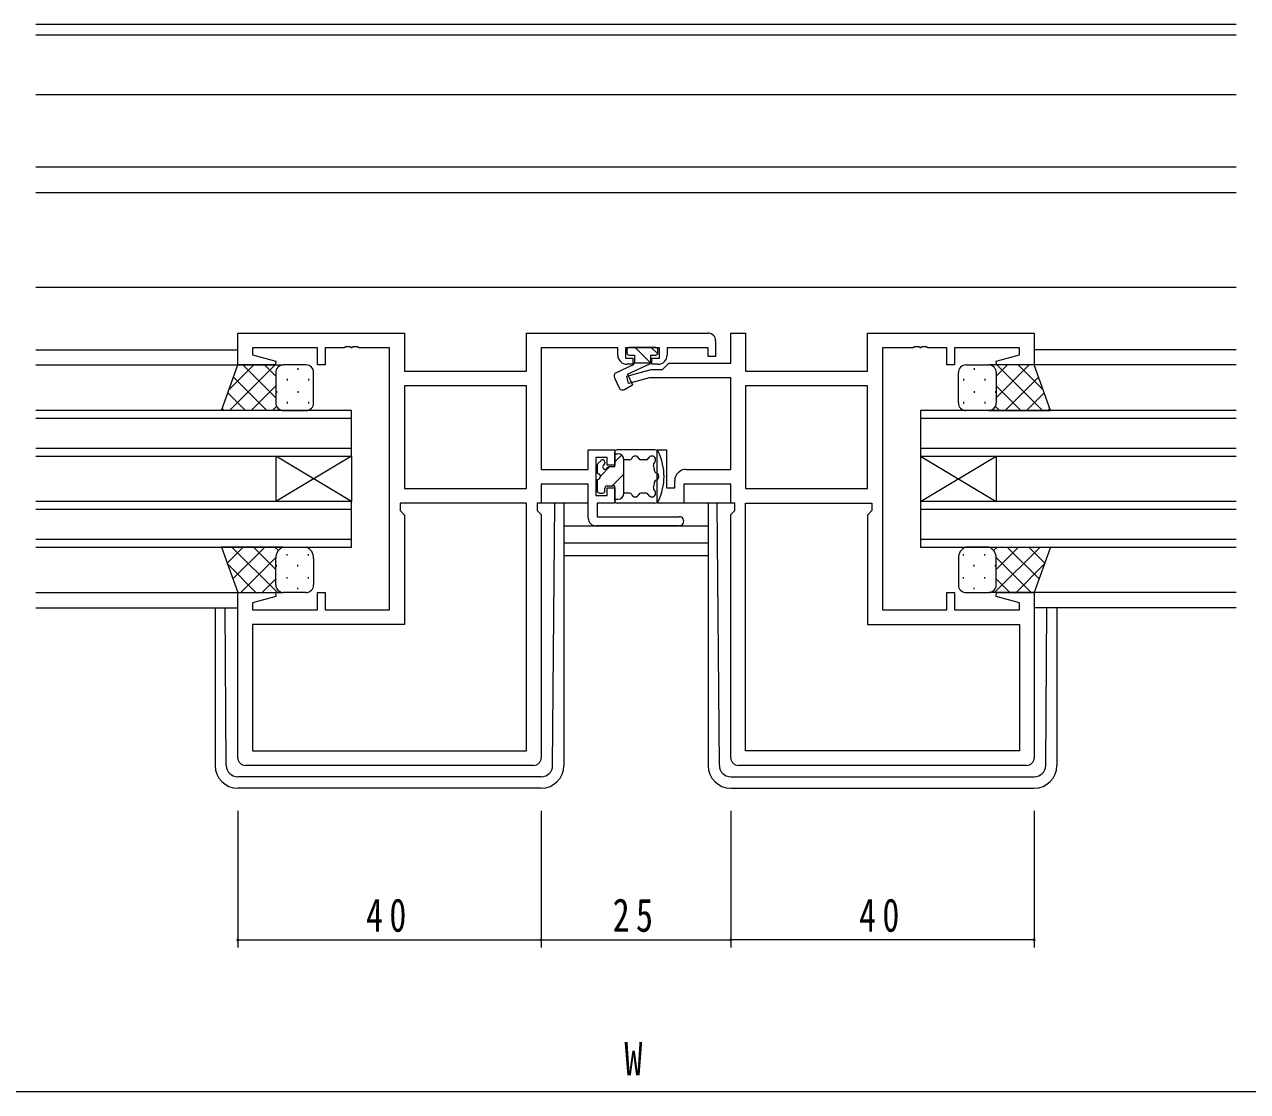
# Model space of a CAD drawing. Units: millimetres, scale not verified. Extents: x -567 to 567, y -403 to 403.
# Drawn here: x 61.6 to 222.9, y -63.6 to 77.1 of the extents above; entities that cross this region are included whole.
import ezdxf
from ezdxf.enums import TextEntityAlignment as Align

# ---------------------------------------------------------------- set-up
doc = ezdxf.new("R2010")
doc.units = ezdxf.units.MM
doc.header["$LTSCALE"] = 2
for name, color, linetype, lineweight in [('0-3_YKK_11', 7, 'Continuous', 18), ('0-4_YKK_12', 2, 'Continuous', 18), ('0-5_YKK_13', 4, 'Continuous', 18), ('0-6_YKK_D', 6, 'Continuous', 18)]:
    doc.layers.add(name, color=color, linetype=linetype, lineweight=lineweight)
doc.styles.add('ＭＳ ゴシック', font='')
doc.styles.get('ＭＳ ゴシック').set_extended_font_data('MS Gothic')

msp = doc.modelspace()

# ---------------------------------------------------------------- linework, layer by layer
at = {"layer": '0-3_YKK_11'}
for p, q in [((89.774, 32.213), (89.774, 36.413)), ((89.774, 36.413), (111.774, 36.413)), ((111.774, 36.413), (111.774, 31.413)), ((127.844, 36.413), (151.774, 36.413)), ((127.844, 31.413), (127.844, 36.413)), ((156.704, 36.413), (156.704, 31.413)), ((172.774, 31.413), (172.774, 36.413)), ((172.774, 36.413), (194.774, 36.413)), ((91.704, 34.483), (91.704, 33.565)), ((100.274, 34.483), (91.704, 34.483)), ((109.774, -0.057), (109.774, 34.483)), ((129.774, 34.483), (129.774, 18.443)), ((146.374, 34.483), (146.374, 33.513)), ((151.774, 34.483), (146.374, 34.483)), ((174.774, 34.483), (174.774, -0.057)), ((183.274, 34.483), (180.732, 34.483)), ((192.844, 34.483), (184.274, 34.483)), ((91.704, 33.565), (94.803, 32.735)), ((94.803, 32.735), (94.735, 32.213)), ((145.774, 31.613), (146.604, 32.443)), ((146.604, 32.443), (154.774, 32.443)), ((94.735, 32.213), (89.774, 32.213)), ((111.774, 31.413), (127.844, 31.413)), ((141.045, 30.746), (144.28, 31.613)), ((144.28, 31.613), (145.774, 31.613)), ((156.704, 31.413), (172.774, 31.413)), ((111.774, 29.483), (111.774, 15.943)), ((127.844, 29.483), (111.774, 29.483)), ((127.844, 29.483), (111.774, 29.483)), ((127.844, 15.943), (127.844, 29.483)), ((154.774, 30.513), (144.039, 30.513)), ((154.774, 18.443), (154.774, 30.513)), ((172.774, 29.483), (156.704, 29.483)), ((172.774, 29.483), (156.704, 29.483)), ((156.704, 29.483), (156.704, 15.943)), ((172.774, 15.943), (172.774, 29.483)), ((145.074, 14.013), (145.074, 21.013)), ((136.974, 20.013), (136.974, 15.013)), ((148.874, 18.443), (154.774, 18.443)), ((135.974, 16.513), (129.774, 16.513)), ((129.774, 16.513), (129.774, 14.013)), ((135.974, 12.013), (135.974, 16.513)), ((147.374, 16.013), (147.374, 16.943)), ((154.774, 16.513), (148.574, 16.513)), ((148.574, 16.513), (148.574, 14.013)), ((154.774, 14.013), (154.774, 16.513)), ((111.774, 15.943), (127.844, 15.943)), ((136.974, 15.013), (138.474, 15.013)), ((138.474, 16.013), (139.474, 16.013)), ((138.474, 15.013), (138.474, 16.013)), ((139.474, 16.013), (139.474, 14.013)), ((146.274, 16.013), (147.374, 16.013)), ((156.704, 15.943), (172.774, 15.943)), ((111.174, 14.013), (111.174, 13.013)), ((127.844, 14.013), (111.174, 14.013)), ((111.174, 13.013), (111.774, 12.413)), ((127.844, -18.657), (127.844, 14.013)), ((139.474, 14.013), (137.174, 14.013)), ((137.174, 14.013), (137.174, 12.213)), ((148.574, 14.013), (145.074, 14.013)), ((156.704, 14.013), (173.374, 14.013)), ((156.704, -18.657), (156.704, 14.013)), ((173.374, 13.013), (172.774, 12.413)), ((173.374, 14.013), (173.374, 13.013)), ((111.774, 12.413), (111.774, -1.987)), ((129.774, 12.483), (129.774, -19.587)), ((137.174, 12.213), (147.974, 12.213)), ((154.774, -19.587), (154.774, 12.483)), ((172.774, 12.413), (172.774, -1.987)), ((147.974, 11.013), (136.974, 11.013)), ((89.774, 2.213), (94.735, 2.213)), ((89.774, -19.587), (89.774, 2.213)), ((94.803, 1.69), (91.704, 0.86)), ((94.735, 2.213), (94.803, 1.69)), ((100.274, 2.213), (101.274, 2.213)), ((100.274, -0.057), (100.274, 2.213)), ((101.274, 2.213), (101.274, -0.057)), ((183.274, 2.213), (184.274, 2.213)), ((183.274, -0.057), (183.274, 2.213)), ((184.274, 2.213), (184.274, -0.057)), ((194.774, 2.213), (194.774, -19.587)), ((91.704, 0.86), (91.704, -0.057)), ((192.844, -0.057), (192.844, 0.86)), ((91.704, -0.057), (100.274, -0.057)), ((101.274, -0.057), (109.774, -0.057)), ((174.774, -0.057), (183.274, -0.057)), ((184.274, -0.057), (192.844, -0.057)), ((111.774, -1.987), (91.704, -1.987)), ((172.774, -1.987), (192.844, -1.987)), ((192.844, -1.987), (192.844, -18.657)), ((91.704, -18.657), (127.844, -18.657)), ((192.844, -18.657), (156.704, -18.657)), ((192.844, -18.657), (156.704, -18.657)), ((128.774, -20.587), (90.774, -20.587)), ((193.774, -20.587), (155.774, -20.587))]:
    msp.add_line(p, q, dxfattribs=at)
for points in [[(154.774, 32.443), (154.774, 36.413), (156.704, 36.413)], [(194.774, 36.413), (194.774, 32.213), (189.814, 32.213), (189.745, 32.735), (192.844, 33.565), (192.844, 34.483)], [(109.774, 34.483), (105.732, 34.483), (105.549, 34.603), (104.999, 34.603), (104.816, 34.483), (104.732, 34.483), (104.549, 34.603), (103.999, 34.603), (103.816, 34.483), (101.274, 34.483), (101.274, 32.213), (100.274, 32.213), (100.274, 34.483)], [(139.874, 33.513), (139.874, 34.483), (129.774, 34.483)], [(145.174, 32.313), (144.374, 32.313), (144.374, 33.113), (145.374, 33.113), (145.374, 34.483), (140.874, 34.483), (140.874, 33.113), (141.874, 33.113), (141.874, 32.313), (141.074, 32.313)], [(152.774, 35.413), (152.774, 33.313), (151.774, 33.313), (151.774, 34.483)], [(178.999, 34.603), (178.816, 34.483), (174.774, 34.483)], [(180.732, 34.483), (180.549, 34.603), (179.999, 34.603), (179.816, 34.483), (179.732, 34.483), (179.549, 34.603), (178.999, 34.603)], [(184.274, 34.483), (184.274, 32.213), (183.274, 32.213), (183.274, 34.483)], [(144.039, 30.513), (141.303, 29.78), (141.045, 30.746)], [(129.774, 18.443), (135.974, 18.443), (135.974, 21.013), (139.474, 21.013), (139.474, 19.013), (138.474, 19.013), (138.474, 20.013), (136.974, 20.013)], [(145.074, 21.013), (146.274, 21.013), (146.274, 16.013)], [(129.774, 14.013), (129.244, 14.013), (129.244, 13.013), (129.774, 12.483)], [(154.774, 12.483), (155.304, 13.013), (155.304, 14.013), (154.774, 14.013)], [(192.844, 0.86), (189.745, 1.69), (189.814, 2.213), (194.774, 2.213)], [(91.704, -1.987), (91.704, -18.657), (127.844, -18.657)]]:
    msp.add_lwpolyline(points, dxfattribs=at)
for centre, radius, start, end in [((151.774, 35.413), 1, 0.00001, 89.99999), ((141.074, 33.513), 1.2, 180.00001, 269.99999), ((145.174, 33.513), 1.2, 270.00001, 359.99999), ((148.874, 16.943), 1.5, 90.00001, 179.99999), ((136.974, 12.013), 1, 180.00001, 269.99999), ((147.974, 11.613), 0.6, 269.99999, 90.00001), ((90.774, -19.587), 1, 180.00001, 269.99999), ((128.774, -19.587), 1, 270.00001, 359.99999), ((155.774, -19.587), 1, 180.00001, 269.99999), ((193.774, -19.587), 1, 270.00001, 359.99999)]:
    msp.add_arc(centre, radius, start, end, dxfattribs=at)
at = {"layer": '0-4_YKK_12'}
for p, q in [((221.399, 77.113), (63.149, 77.113)), ((221.399, 75.713), (63.149, 75.713)), ((221.399, 67.813), (63.149, 67.813)), ((221.399, 58.313), (63.149, 58.313)), ((221.399, 54.913), (63.149, 54.913)), ((221.399, 42.413), (63.149, 42.413)), ((63.149, 34.213), (89.774, 34.213)), ((221.399, 34.213), (194.774, 34.213)), ((63.149, 32.213), (90.019, 32.213)), ((221.399, 32.213), (194.529, 32.213)), ((104.774, 26.213), (63.149, 26.213)), ((104.774, 20.213), (104.774, 26.213)), ((179.774, 26.213), (179.774, 20.213)), ((221.399, 26.213), (179.774, 26.213)), ((63.149, 25.213), (104.774, 25.213)), ((179.774, 25.213), (221.399, 25.213)), ((104.774, 21.213), (63.149, 21.213)), ((221.399, 21.213), (179.774, 21.213)), ((63.149, 20.213), (104.774, 20.213)), ((94.774, 20.213), (94.774, 14.213)), ((104.774, 20.213), (94.774, 14.213)), ((104.774, 14.213), (94.774, 20.213)), ((104.774, 20.213), (104.774, 14.213)), ((179.774, 20.213), (179.774, 14.213)), ((179.774, 20.213), (189.774, 14.213)), ((179.774, 14.213), (189.774, 20.213)), ((179.774, 20.213), (221.399, 20.213)), ((189.774, 20.213), (189.774, 14.213)), ((104.774, 14.213), (63.149, 14.213)), ((63.149, 13.213), (104.774, 13.213)), ((104.774, 8.213), (104.774, 14.213)), ((179.774, 14.213), (179.774, 8.213)), ((221.399, 14.213), (179.774, 14.213)), ((179.774, 13.213), (221.399, 13.213)), ((132.774, 11.013), (151.774, 11.013)), ((104.774, 9.213), (63.149, 9.213)), ((63.149, 8.213), (104.774, 8.213)), ((132.774, 8.743), (151.774, 8.743)), ((221.399, 9.213), (179.774, 9.213)), ((179.774, 8.213), (221.399, 8.213)), ((132.774, 7.113), (151.774, 7.113)), ((63.149, 2.213), (90.274, 2.213)), ((221.399, 2.213), (194.274, 2.213)), ((63.149, 0.213), (89.774, 0.213)), ((221.399, 0.213), (194.774, 0.213))]:
    msp.add_line(p, q, dxfattribs=at)
at = {"layer": '0-5_YKK_13'}
for p, q in [((141.074, 34.213), (141.074, 33.813)), ((144.874, 34.513), (141.374, 34.513)), ((142.17, 34.513), (144.17, 32.513)), ((144.291, 34.513), (145.136, 33.667)), ((145.174, 33.813), (145.174, 34.213)), ((141.174, 31.01), (144.174, 32.409)), ((141.374, 33.513), (142.074, 33.513)), ((142.074, 33.513), (142.074, 32.513)), ((142.074, 32.513), (144.174, 32.513)), ((144.174, 33.513), (144.174, 32.409)), ((144.174, 33.513), (144.874, 33.513)), ((87.631, 26.213), (89.774, 32.213)), ((88.608, 28.948), (91.873, 32.213)), ((88.701, 26.213), (94.701, 32.213)), ((89.774, 32.213), (95.774, 32.213)), ((94.774, 27.891), (90.453, 32.213)), ((94.774, 30.72), (93.281, 32.213)), ((94.774, 31.213), (94.774, 27.213)), ((98.774, 32.213), (95.774, 32.213)), ((97.694, 31.793), (97.694, 31.593)), ((99.774, 27.213), (99.774, 31.213)), ((141.801, 32.186), (139.663, 31.188)), ((141.174, 31.01), (141.828, 29.607)), ((184.774, 27.213), (184.774, 31.213)), ((185.774, 32.213), (188.774, 32.213)), ((186.854, 31.793), (186.854, 31.593)), ((194.774, 32.213), (188.774, 32.213)), ((189.774, 30.72), (191.267, 32.213)), ((189.774, 27.891), (194.095, 32.213)), ((189.774, 31.213), (189.774, 27.613)), ((189.774, 31.213), (189.774, 27.213)), ((195.847, 26.213), (189.847, 32.213)), ((195.94, 28.948), (192.675, 32.213)), ((196.917, 26.213), (194.774, 32.213)), ((93.624, 26.213), (89.208, 30.629)), ((91.529, 26.213), (94.774, 29.457)), ((96.279, 30.378), (96.279, 30.178)), ((99.109, 30.378), (99.109, 30.178)), ((139.421, 30.524), (140.038, 29.201)), ((140.741, 28.98), (141.828, 29.607)), ((185.439, 30.378), (185.439, 30.178)), ((188.269, 30.378), (188.269, 30.178)), ((193.019, 26.213), (189.774, 29.457)), ((190.924, 26.213), (195.34, 30.629)), ((90.796, 26.213), (88.464, 28.545)), ((94.864, 28.763), (94.864, 28.563)), ((97.694, 28.763), (97.694, 28.563)), ((186.854, 28.763), (186.854, 28.563)), ((189.684, 28.763), (189.684, 28.563)), ((193.752, 26.213), (196.084, 28.545)), ((95.774, 26.213), (87.631, 26.213)), ((87.968, 26.213), (87.72, 26.46)), ((94.358, 26.213), (94.89, 26.745)), ((95.774, 26.213), (98.774, 26.213)), ((96.279, 27.348), (96.279, 27.148)), ((99.109, 27.348), (99.109, 27.148)), ((185.439, 27.348), (185.439, 27.148)), ((188.774, 26.213), (185.774, 26.213)), ((188.269, 27.348), (188.269, 27.148)), ((188.774, 26.213), (196.917, 26.213)), ((190.19, 26.213), (189.658, 26.745)), ((196.581, 26.213), (196.828, 26.46)), ((144.774, 21.013), (139.774, 21.013)), ((137.662, 19.625), (137.262, 19.225)), ((138.174, 19.413), (138.174, 19.282)), ((139.474, 18.763), (139.474, 20.713)), ((139.474, 20.513), (139.874, 20.513)), ((139.474, 19.446), (140.369, 20.341)), ((141.432, 19.713), (140.674, 19.713)), ((140.674, 15.313), (140.674, 19.713)), ((143.62, 19.713), (142.916, 19.713)), ((137.174, 19.013), (137.174, 17.913)), ((137.573, 17.545), (138.79, 18.763)), ((139.474, 18.763), (138.694, 18.763)), ((139.119, 16.263), (140.674, 17.818)), ((137.174, 17.113), (137.174, 15.613)), ((138.474, 16.263), (139.474, 16.263)), ((139.474, 14.313), (139.474, 16.263)), ((137.474, 15.313), (137.874, 15.313)), ((138.174, 15.613), (138.174, 15.963)), ((139.474, 14.513), (139.874, 14.513)), ((140.367, 14.683), (140.504, 14.819)), ((141.432, 15.313), (140.674, 15.313)), ((143.62, 15.313), (142.916, 15.313)), ((135.974, 14.013), (129.474, 14.013)), ((135.974, 14.013), (129.474, 14.013)), ((131.285, -20.597), (131.558, 14.013)), ((132.773, 14.013), (132.773, -20.585)), ((144.774, 14.013), (139.774, 14.013)), ((155.074, 14.013), (145.374, 14.013)), ((155.074, 14.013), (145.374, 14.013)), ((151.775, 14.013), (151.775, -20.585)), ((153.263, -20.597), (152.99, 14.013)), ((87.631, 8.213), (89.774, 2.213)), ((95.774, 8.213), (87.631, 8.213)), ((87.642, 8.183), (87.672, 8.213)), ((88.386, 6.099), (90.5, 8.213)), ((94.997, 2.213), (88.997, 8.213)), ((89.13, 4.015), (93.328, 8.213)), ((94.774, 5.264), (91.825, 8.213)), ((95.12, 7.746), (94.654, 8.213)), ((95.774, 8.213), (98.774, 8.213)), ((188.774, 8.213), (185.774, 8.213)), ((188.774, 8.213), (196.917, 8.213)), ((189.428, 7.746), (189.894, 8.213)), ((189.551, 2.213), (195.551, 8.213)), ((189.774, 5.264), (192.723, 8.213)), ((195.418, 4.015), (191.22, 8.213)), ((196.162, 6.099), (194.048, 8.213)), ((196.917, 8.213), (194.774, 2.213)), ((196.906, 8.183), (196.876, 8.213)), ((90.157, 2.213), (94.774, 6.829)), ((94.774, 3.213), (94.774, 6.713)), ((96.279, 7.078), (96.279, 7.278)), ((99.109, 7.078), (99.109, 7.278)), ((99.774, 6.713), (99.774, 3.213)), ((184.774, 6.713), (184.774, 3.213)), ((185.439, 7.078), (185.439, 7.278)), ((188.269, 7.078), (188.269, 7.278)), ((194.391, 2.213), (189.774, 6.829)), ((189.774, 3.213), (189.774, 6.713)), ((92.169, 2.213), (88.444, 5.937)), ((94.864, 5.663), (94.864, 5.863)), ((97.694, 5.663), (97.694, 5.863)), ((186.854, 5.663), (186.854, 5.863)), ((189.684, 5.663), (189.684, 5.863)), ((189.774, 3.213), (189.774, 6.313)), ((192.38, 2.213), (196.104, 5.937)), ((92.985, 2.213), (94.774, 4.001)), ((96.279, 4.048), (96.279, 4.248)), ((99.109, 4.048), (99.109, 4.248)), ((185.439, 4.048), (185.439, 4.248)), ((188.269, 4.048), (188.269, 4.248)), ((191.563, 2.213), (189.774, 4.001)), ((89.774, 2.213), (95.774, 2.213)), ((94.864, 2.798), (94.864, 2.833)), ((98.774, 2.213), (95.774, 2.213)), ((97.694, 2.633), (97.694, 2.833)), ((185.774, 2.213), (188.774, 2.213)), ((186.854, 2.633), (186.854, 2.833)), ((194.774, 2.213), (188.774, 2.213)), ((189.684, 2.798), (189.684, 2.833)), ((86.773, 0.213), (86.773, -20.585)), ((88.262, -20.597), (88.097, 0.213)), ((196.286, -20.597), (196.451, 0.213)), ((197.775, 0.213), (197.775, -20.585)), ((129.785, -22.085), (89.762, -22.085)), ((154.763, -22.085), (194.786, -22.085)), ((129.773, -23.585), (89.773, -23.585)), ((154.775, -23.585), (194.775, -23.585))]:
    msp.add_line(p, q, dxfattribs=at)
for centre, radius, start, end in [((141.374, 34.213), 0.3, 90, 180), ((144.874, 34.213), 0.3, 0, 90), ((141.374, 33.813), 0.3, 180, 270), ((141.59, 32.639), 0.5, 295, 345.39617), ((144.874, 33.813), 0.3, 270, 0), ((95.774, 31.213), 1, 90.0001, 180.0001), ((98.774, 31.213), 1, 0.0001, 90.0001), ((139.874, 30.735), 0.5, 115.00014, 205.00005), ((185.774, 31.213), 1, 89.9999, 179.9999), ((188.774, 31.213), 1, 359.9999, 89.9999), ((140.491, 29.413), 0.5, 205.00005, 300.00004), ((95.774, 27.213), 1, 180.0001, 270.0001), ((98.774, 27.213), 1, 270.0001, 0.0001), ((185.774, 27.213), 1, 179.9999, 269.9999), ((188.774, 27.213), 1, 269.9999, 359.9999), ((139.774, 20.713), 0.3, 90, 180), ((144.774, 20.513), 0.5, 26.26804, 90), ((137.874, 19.413), 0.3, 0, 135), ((139.874, 19.713), 0.8, 0, 90), ((141.432, 20.013), 0.3, 270, 337.97569), ((142.174, 19.713), 0.5, 22.02431, 157.97569), ((142.916, 20.013), 0.3, 202.02431, 270), ((143.62, 20.013), 0.3, 270, 337.97569), ((144.362, 19.713), 0.5, 309.78774, 157.97569), ((138.695, 17.513), 7.279, 333.73196, 26.26804), ((137.474, 19.013), 0.3, 135, 180), ((137.174, 17.513), 0.4, 270, 90), ((138.174, 18.763), 0.3, 120, 270), ((137.874, 19.282), 0.3, 300, 0), ((138.174, 18.763), 0.3, 270, 330), ((138.694, 18.463), 0.3, 90, 150), ((144.874, 19.098), 0.3, 129.78774, 194.39052), ((138.695, 17.513), 6.079, 6.82808, 14.39052), ((145.029, 18.271), 0.3, 186.82808, 251.43085), ((144.774, 17.513), 0.5, 288.56915, 71.43085), ((138.474, 15.963), 0.3, 90, 180), ((138.695, 17.513), 6.079, 345.60948, 353.17192), ((145.029, 16.754), 0.3, 108.56915, 173.17192), ((137.474, 15.613), 0.3, 180, 270), ((137.874, 15.613), 0.3, 270, 0), ((139.874, 15.313), 0.8, 270, 0), ((141.432, 15.013), 0.3, 22.02431, 90), ((142.174, 15.313), 0.5, 202.02431, 337.97569), ((142.916, 15.013), 0.3, 90, 157.97569), ((143.62, 15.013), 0.3, 22.02431, 90), ((144.362, 15.313), 0.5, 202.02431, 50.21226), ((144.874, 15.927), 0.3, 165.60948, 230.21226), ((139.774, 14.313), 0.3, 180, 270), ((144.774, 14.513), 0.5, 270, 333.73196), ((96.306, 6.774), 1.534, 110.30864, 182.31157), ((98.242, 6.774), 1.534, 357.6883, 69.69119), ((186.306, 6.774), 1.534, 110.30881, 182.3117), ((188.242, 6.774), 1.534, 357.68843, 69.69136), ((95.774, 3.213), 1, 179.9999, 269.9999), ((98.774, 3.213), 1, 269.9999, 359.9999), ((185.774, 3.213), 1, 180.0001, 270.0001), ((188.774, 3.213), 1, 270.0001, 0.0001), ((89.773, -20.585), 3, 180, 270), ((89.762, -20.585), 1.5, 180.45233, 270), ((129.773, -20.585), 3, 270, 0), ((129.785, -20.585), 1.5, 270, 359.54767), ((154.775, -20.585), 3, 180, 270), ((154.763, -20.585), 1.5, 180.45233, 270), ((194.775, -20.585), 3, 270, 0), ((194.786, -20.585), 1.5, 270, 359.54767)]:
    msp.add_arc(centre, radius, start, end, dxfattribs=at)
at = {"layer": '0-6_YKK_D'}
for p, q in [((89.774, -26.585), (89.774, -44.585)), ((129.774, -26.585), (129.774, -44.585)), ((129.774, -26.585), (129.774, -44.585)), ((154.774, -26.585), (154.774, -44.585)), ((154.774, -26.585), (154.774, -44.585)), ((194.774, -26.585), (194.774, -44.585)), ((89.774, -43.585), (129.774, -43.585)), ((129.774, -43.585), (154.774, -43.585)), ((194.774, -43.585), (154.774, -43.585)), ((-100.726, -63.585), (385.274, -63.585))]:
    msp.add_line(p, q, dxfattribs=at)
for centre, start, end in [((89.774, -43.585), 0, 180), ((129.774, -43.585), 0, 180), ((129.774, -43.585), 0, 180), ((154.774, -43.585), 0, 180), ((154.774, -43.585), 0, 180), ((194.774, -43.585), 0, 180), ((89.774, -43.585), 180, 0), ((129.774, -43.585), 180, 0), ((129.774, -43.585), 180, 0), ((154.774, -43.585), 180, 0), ((154.774, -43.585), 180, 0), ((194.774, -43.585), 180, 0)]:
    msp.add_arc(centre, 0.106, start, end, dxfattribs=at)

# ---------------------------------------------------------------- texts
at = {"layer": '0-6_YKK_D', "color": 7, "style": 'ＭＳ ゴシック', "width": 0.8}
msp.add_text('W', height=4.399, dxfattribs=at).set_placement((140.739, -62.785), align=Align.BOTTOM_LEFT)
at = {"layer": '0-6_YKK_D', "color": 7, "char_height": 4.399, "attachment_point": 7, "style": 'ＭＳ ゴシック'}
for s, insert in [('\\T1.37;\\W0.75;40', (106.68, -42.585)), ('\\T1.37;\\W0.75;25', (139.192, -42.585)), ('\\T1.37;\\W0.75;40', (171.68, -42.585))]:
    msp.add_mtext(s, dxfattribs=dict(at, insert=insert))

doc.saveas('drawing.dxf')
